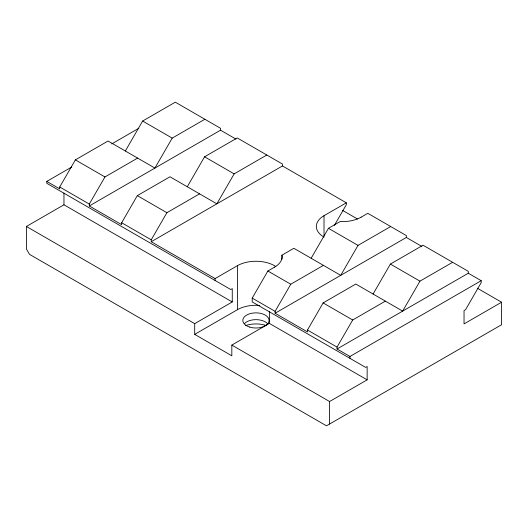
<?xml version="1.0" encoding="UTF-8"?>
<svg xmlns="http://www.w3.org/2000/svg" width="528" height="528" viewBox="0 0 528 528"><rect width="100%" height="100%" fill="white"/><g stroke="black" fill="none" stroke-linecap="round" stroke-linejoin="round"><path stroke-width="0.79" d="M477.338 288.209L501.6 302.214L501.6 324.72L326.495 425.819L29.495 254.344L26.4 248.985L26.4 226.479L194.7 323.651L232.261 301.963L232.261 288.638L230.743 289.516L46.787 183.308L46.787 181.414L59.717 188.885L59.717 186.991L75.372 159.878L108.042 141.016L154.915 168.076L172.207 138.118L204.877 119.255M266.818 155.014L234.148 173.877L216.85 203.834L169.983 176.774L137.313 195.637L121.658 222.75L121.658 224.644L89.298 205.96L89.298 204.065L104.953 176.953L137.623 158.09M125.341 151.001L142.633 121.044L175.303 102.181L220.532 128.297L220.532 130.192L89.298 205.96M194.7 323.651L194.7 334.369L237.395 309.718L237.395 265.703L215.087 278.586L151.232 241.718L151.232 239.824L166.888 212.711L199.558 193.849M187.275 186.76L204.567 156.803L237.237 137.94L282.467 164.056L282.467 165.95L151.232 241.718M194.7 334.369L231.825 355.799L231.825 345.081L329.591 401.524L367.145 379.843L367.145 366.518L365.627 367.389L252.212 301.91L252.212 298.122L267.868 271.009L274.52 267.168M452.628 262.291L419.958 281.153L402.659 311.111L355.793 284.051L323.123 302.914L307.468 330.026L307.468 331.921L275.108 313.236L275.108 311.342L290.763 284.229L323.433 265.366M311.15 258.278L328.442 228.32L340.382 221.43L342.58 221.595A26.248 15.154 0 0 0 361.145 217.16M334.376 225.403L346.322 204.706L346.322 202.818L282.467 165.95M390.687 226.532L358.017 245.395L340.725 275.352L293.852 248.292L281.919 255.182L281.919 259.175M501.6 302.214L464.039 323.902L464.039 310.576L465.557 309.698L481.213 282.586L481.213 280.691L349.978 356.459L337.042 348.995L337.042 347.101L352.697 319.988L385.367 301.125M373.085 294.037L390.377 264.079L423.047 245.216L468.283 271.333L468.283 273.227L337.042 348.995M46.787 181.414L71.749 167.006M111.692 143.946L138.798 128.297M26.4 226.479L63.961 204.798L232.261 301.963M346.322 202.818L324.02 215.695L324.02 236.069M361.145 217.16L367.798 213.319L406.342 235.574L406.342 237.468L275.108 313.236M231.825 345.081L269.386 323.4L367.145 379.843M220.532 130.192L236.009 139.128M406.342 237.468L421.819 246.404M468.283 273.227L481.213 280.691M342.467 210.342L357.443 218.988M142.633 121.044L172.207 138.118M204.567 156.803L234.148 173.877M328.442 228.32L358.017 245.395M390.377 264.079L419.958 281.153M75.372 159.878L104.953 176.953M137.313 195.637L166.888 212.711M267.868 271.009L290.763 284.229M323.123 302.914L352.697 319.988M59.717 186.991L89.298 204.065M121.658 222.75L151.232 239.824M252.212 298.122L275.108 311.342M307.468 330.026L337.042 347.101M281.919 255.182L282.209 256.456A26.248 15.154 0 0 1 274.52 267.168M349.978 356.459L349.978 358.354M329.591 401.524L329.591 424.03M269.386 311.639L269.386 323.4M215.087 278.586L215.087 280.48M63.961 193.043L63.961 204.798M244.589 323.433A13.127 7.577 0 0 1 267.326 323.433M245.672 325.512A20.566 11.873 0 0 1 266.237 325.512M237.395 265.703A26.248 15.154 0 0 1 275.847 266.534M324.02 237.125A26.248 15.154 0 0 1 324.02 215.695M237.395 309.718A26.248 15.154 0 0 1 259.763 305.441M249.394 326.997A13.127 7.577 0 0 0 269.082 320.437A13.127 7.577 0 0 0 249.394 313.87A13.127 7.577 0 0 0 249.394 326.997"/></g></svg>
